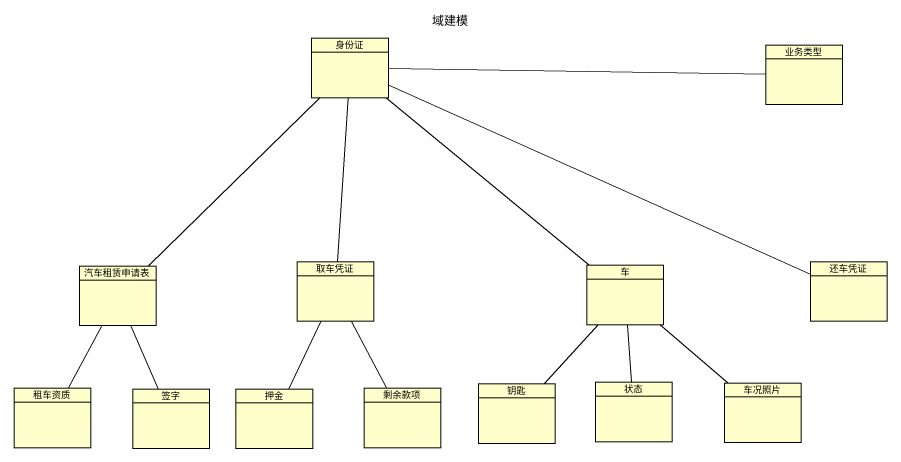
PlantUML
@startuml
title 域建模
hide circle
hide empty members
class 身份证
class 业务类型
class 汽车租赁申请表
class 取车凭证
class 车
class 还车凭证
class 租车资质
class 签字
class 押金
class 剩余款项
class 钥匙
class 状态
class 车况照片
身份证 -right- 业务类型
身份证 -- 汽车租赁申请表
身份证 -- 取车凭证
身份证 -- 车
身份证 -right- 还车凭证
汽车租赁申请表 -- 租车资质
汽车租赁申请表 -- 签字
取车凭证 -- 押金
取车凭证 -- 剩余款项
车 -- 钥匙
车 -- 状态
车 -- 车况照片
@enduml
